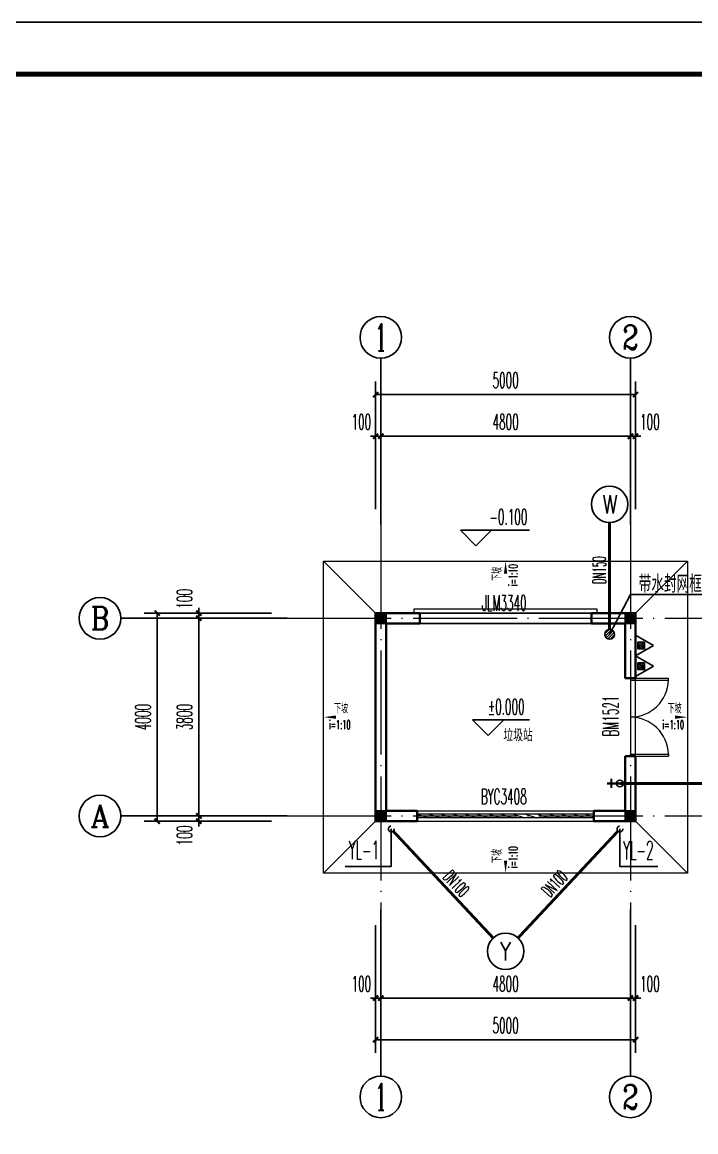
# Model space of a CAD drawing. Extents: x 806433 to 916184, y 471594 to 628865.
# Drawn here: x 849428 to 862385, y 525258 to 546587 of the extents above; entities that cross this region are included whole.
import ezdxf
from ezdxf.enums import TextEntityAlignment as Align

# ---------------------------------------------------------------- set-up
doc = ezdxf.new("R2010")
doc.units = 0
doc.header["$LTSCALE"] = 1000
doc.header["$MEASUREMENT"] = 0
doc.linetypes.add('DASH', pattern=[0.35, 0.25, -0.1])
doc.linetypes.add('DOTE', pattern=[2.42, 2, -0.2, 0.02, -0.2])
for name, color, linetype in [('AXIS', 3, 'Continuous'), ('AXIS_TEXT', 4, 'Continuous'), ('DIM_ELEV', 3, 'Continuous'), ('DIM_SYMB', 3, 'Continuous'), ('DIM_不分区给水', 3, 'Continuous'), ('DIM_雨水', 4, 'Continuous'), ('EQUIP_不分区给水', 7, 'Continuous'), ('EQUIP_地漏', 7, 'Continuous'), ('EQUIP_消防', 7, 'Continuous'), ('PIPE-不分区给水', 3, 'TG_J'), ('PIPE-废水', 31, 'TG_F'), ('PIPE-雨水', 4, 'TG_Y'), ('PUB_TEXT', 4, 'Continuous'), ('TEXT_废水', 7, 'Continuous'), ('TEXT_污水', 7, 'Continuous'), ('TEXT_雨水', 7, 'Continuous'), ('VPIPE-雨水', 4, 'DASH'), ('WELL_污水', 2, 'Continuous'), ('WELL_雨水', 4, 'Continuous'), ('图框', 140, 'Continuous'), ('看线', 251, 'Continuous')]:
    doc.layers.add(name, color=color, linetype=linetype)
for name, color, linetype, lineweight in [('DOTE', 19, 'DOTE', 9), ('STAIR', 2, 'Continuous', 18), ('WALL', 9, 'Continuous', 40), ('WINDOW', 144, 'Continuous', 15), ('WINDOW_TEXT', 4, 'Continuous', 25)]:
    doc.layers.add(name, color=color, linetype=linetype, lineweight=lineweight)
doc.styles.add('_TCH_AXIS', font='COMPLEX', dxfattribs={"bigfont": 'GBCBIG'})
doc.styles.add('_TCH_DIM', font='SIMPLEX.shx', dxfattribs={"width": 0.7, "bigfont": 'GBCBIG.shx'})
doc.styles.add('_TCH_DIM_T3', font='SIMPLEX.shx', dxfattribs={"width": 0.494118, "bigfont": 'GBCBIG.shx'})
doc.styles.add('_TCH_WINDOW', font='SIMPLEX.shx', dxfattribs={"width": 0.7, "height": 3.5, "bigfont": 'GBCBIG.shx'})
doc.styles.add('_TWT_PIPEDN', font='SIMPLEX.shx', dxfattribs={"width": 0.6, "oblique": 10, "height": 3, "bigfont": 'HZTXT.shx'})
doc.styles.add('_TWT_SERIAL', font='simplex.shx', dxfattribs={"width": 0.6, "oblique": 10, "height": 3.5, "bigfont": 'aadri.shx'})
doc.styles.add('_TWT_WELL', font='SIMPLEX', dxfattribs={"width": 0.8, "height": 3.5, "bigfont": 'HZTXT'})
doc.styles.add('COMPLEX', font='COMPLEX')
doc.styles.get("Standard").update_dxf_attribs({"font": 'gbenor.shx', "bigfont": 'gbcbig.shx'})
doc.styles.add('TG_LINETYPE', font='SIMPLEX', dxfattribs={"width": 0.8, "height": 3, "bigfont": 'HZTXT'})
doc.linetypes.add('TG_F', pattern='A,2,-0.3,["F",TG_LINETYPE,S=0.1,R=0,X=-0.23,Y=-0.15],0', length=2.3)
doc.linetypes.add('TG_J', pattern='A,2,-0.3,["J",TG_LINETYPE,S=0.1,R=0,X=-0.23,Y=-0.15],0', length=2.3)
doc.linetypes.add('TG_Y', pattern='A,2,-0.229,["Y",TG_LINETYPE,S=0.1,R=0,X=-0.229,Y=-0.15],0', length=2.229)
doc.dimstyles.new('_TCH_ARCH&&100', dxfattribs={"dimtxt": 297.5, "dimasz": 100, "dimexe": 250, "dimexo": 300, "dimgap": 126.25, "dimtad": 1, "dimdec": 0, "dimzin": 0, "dimdsep": 46, "dimtxsty": '_TCH_DIM_T3', "dimblk": 'ARCHTICK', "dimcen": 0.09, "dimclrt": 4, "dimazin": 2, "dimtfac": 1, "dimtdec": 0, "dimtix": 1, "dimtmove": 2, "dimatfit": 3, "dimfxl": 0, "dimtolj": 1, "dimtzin": 0, "dimarcsym": 0})

# ---------------------------------------------------------------- blocks, each defined once
blk = doc.blocks.new('_ArchTick')
at = {"color": 0, "linetype": 'ByBlock', "const_width": 0.4}
blk.add_lwpolyline([(-0.5, -0.5), (0.5, 0.5)], dxfattribs=at)
blk = doc.blocks.new('*D59')
at = {"layer": 'AXIS', "color": 0, "lineweight": -2}
for p, q in [((856226, 537229), (856226, 538879)), ((856326, 537229), (856326, 538879)), ((856226, 538629), (856126, 538629)), ((856226, 538629), (856326, 538629)), ((856326, 538629), (856426, 538629))]:
    blk.add_line(p, q, dxfattribs=at)
at = {"layer": 'Defpoints', "color": 0}
for p in [(856326, 538629), (856226, 536929), (856326, 536929)]:
    blk.add_point(p, dxfattribs=at)
at = {"layer": 'AXIS', "color": 0, "lineweight": -2, "xscale": 100, "yscale": 100, "zscale": 100}
blk.add_blockref('_ArchTick', (856226, 538629), dxfattribs=at)
at = {"layer": 'AXIS', "color": 0, "lineweight": -2, "xscale": 100, "yscale": 100, "zscale": 100, "rotation": 180}
blk.add_blockref('_ArchTick', (856326, 538629), dxfattribs=at)
at = {"layer": 'AXIS', "color": 4, "insert": (855951, 538904), "char_height": 297.5, "attachment_point": 5, "style": '_TCH_DIM_T3'}
blk.add_mtext('\\A1;100', dxfattribs=at)
blk = doc.blocks.new('*D60')
at = {"layer": 'AXIS', "color": 0, "lineweight": -2}
for p, q in [((856326, 537229), (856326, 538879)), ((861126, 537229), (861126, 538879)), ((856326, 538629), (861126, 538629))]:
    blk.add_line(p, q, dxfattribs=at)
at = {"layer": 'Defpoints', "color": 0}
for p in [(861126, 538629), (856326, 536929), (861126, 536929)]:
    blk.add_point(p, dxfattribs=at)
at = {"layer": 'AXIS', "color": 0, "lineweight": -2, "xscale": 100, "yscale": 100, "zscale": 100, "rotation": 180}
blk.add_blockref('_ArchTick', (856326, 538629), dxfattribs=at)
at = {"layer": 'AXIS', "color": 0, "lineweight": -2, "xscale": 100, "yscale": 100, "zscale": 100}
blk.add_blockref('_ArchTick', (861126, 538629), dxfattribs=at)
at = {"layer": 'AXIS', "color": 4, "insert": (858726, 538904), "char_height": 297.5, "attachment_point": 5, "style": '_TCH_DIM_T3'}
blk.add_mtext('\\A1;4800', dxfattribs=at)
blk = doc.blocks.new('*D61')
at = {"layer": 'AXIS', "color": 0, "lineweight": -2}
for p, q in [((861126, 537229), (861126, 538879)), ((861226, 537229), (861226, 538879)), ((861126, 538629), (861026, 538629)), ((861126, 538629), (861226, 538629)), ((861226, 538629), (861326, 538629))]:
    blk.add_line(p, q, dxfattribs=at)
at = {"layer": 'Defpoints', "color": 0}
for p in [(861226, 538629), (861126, 536929), (861226, 536929)]:
    blk.add_point(p, dxfattribs=at)
at = {"layer": 'AXIS', "color": 0, "lineweight": -2, "xscale": 100, "yscale": 100, "zscale": 100}
blk.add_blockref('_ArchTick', (861126, 538629), dxfattribs=at)
at = {"layer": 'AXIS', "color": 0, "lineweight": -2, "xscale": 100, "yscale": 100, "zscale": 100, "rotation": 180}
blk.add_blockref('_ArchTick', (861226, 538629), dxfattribs=at)
at = {"layer": 'AXIS', "color": 4, "insert": (861501, 538904), "char_height": 297.5, "attachment_point": 5, "style": '_TCH_DIM_T3'}
blk.add_mtext('\\A1;100', dxfattribs=at)
blk = doc.blocks.new('*D62')
at = {"layer": 'AXIS', "color": 0, "lineweight": -2}
for p, q in [((856226, 537229), (856226, 539679)), ((861226, 537229), (861226, 539679)), ((856226, 539429), (861226, 539429))]:
    blk.add_line(p, q, dxfattribs=at)
at = {"layer": 'Defpoints', "color": 0}
for p in [(861226, 539429), (856226, 536929), (861226, 536929)]:
    blk.add_point(p, dxfattribs=at)
at = {"layer": 'AXIS', "color": 0, "lineweight": -2, "xscale": 100, "yscale": 100, "zscale": 100, "rotation": 180}
blk.add_blockref('_ArchTick', (856226, 539429), dxfattribs=at)
at = {"layer": 'AXIS', "color": 0, "lineweight": -2, "xscale": 100, "yscale": 100, "zscale": 100}
blk.add_blockref('_ArchTick', (861226, 539429), dxfattribs=at)
at = {"layer": 'AXIS', "color": 4, "insert": (858726, 539704), "char_height": 297.5, "attachment_point": 5, "style": '_TCH_DIM_T3'}
blk.add_mtext('\\A1;5000', dxfattribs=at)
blk = doc.blocks.new('*D63')
at = {"layer": 'AXIS', "color": 0, "lineweight": -2}
for p, q in [((854226, 531329), (852576, 531329)), ((852826, 531329), (852826, 531429)), ((852826, 531229), (852826, 531329)), ((854226, 531229), (852576, 531229)), ((852826, 531229), (852826, 531129))]:
    blk.add_line(p, q, dxfattribs=at)
at = {"layer": 'Defpoints', "color": 0}
for p in [(852826, 531329), (854526, 531329), (854526, 531229)]:
    blk.add_point(p, dxfattribs=at)
at = {"layer": 'AXIS', "color": 0, "lineweight": -2, "xscale": 100, "yscale": 100, "zscale": 100}
for p, rotation in [((852826, 531329), 270), ((852826, 531229), 90)]:
    blk.add_blockref('_ArchTick', p, dxfattribs=dict(at, rotation=rotation))
at = {"layer": 'AXIS', "color": 4, "insert": (852551, 530954), "char_height": 297.5, "attachment_point": 5, "rotation": 90, "style": '_TCH_DIM_T3'}
blk.add_mtext('\\A1;100', dxfattribs=at)
blk = doc.blocks.new('*D64')
at = {"layer": 'AXIS', "color": 0, "lineweight": -2}
for p, q in [((854226, 535129), (852576, 535129)), ((852826, 531329), (852826, 535129)), ((854226, 531329), (852576, 531329))]:
    blk.add_line(p, q, dxfattribs=at)
at = {"layer": 'Defpoints', "color": 0}
for p in [(852826, 535129), (854526, 535129), (854526, 531329)]:
    blk.add_point(p, dxfattribs=at)
at = {"layer": 'AXIS', "color": 0, "lineweight": -2, "xscale": 100, "yscale": 100, "zscale": 100}
for p, rotation in [((852826, 535129), 90), ((852826, 531329), 270)]:
    blk.add_blockref('_ArchTick', p, dxfattribs=dict(at, rotation=rotation))
at = {"layer": 'AXIS', "color": 4, "insert": (852551, 533229), "char_height": 297.5, "attachment_point": 5, "rotation": 90, "style": '_TCH_DIM_T3'}
blk.add_mtext('\\A1;3800', dxfattribs=at)
blk = doc.blocks.new('*D65')
at = {"layer": 'AXIS', "color": 0, "lineweight": -2}
for p, q in [((854226, 535229), (852576, 535229)), ((852826, 535229), (852826, 535329)), ((852826, 535129), (852826, 535229)), ((854226, 535129), (852576, 535129)), ((852826, 535129), (852826, 535029))]:
    blk.add_line(p, q, dxfattribs=at)
at = {"layer": 'Defpoints', "color": 0}
for p in [(852826, 535229), (854526, 535229), (854526, 535129)]:
    blk.add_point(p, dxfattribs=at)
at = {"layer": 'AXIS', "color": 0, "lineweight": -2, "xscale": 100, "yscale": 100, "zscale": 100}
for p, rotation in [((852826, 535229), 270), ((852826, 535129), 90)]:
    blk.add_blockref('_ArchTick', p, dxfattribs=dict(at, rotation=rotation))
at = {"layer": 'AXIS', "color": 4, "insert": (852551, 535504), "char_height": 297.5, "attachment_point": 5, "rotation": 90, "style": '_TCH_DIM_T3'}
blk.add_mtext('\\A1;100', dxfattribs=at)
blk = doc.blocks.new('*D66')
at = {"layer": 'AXIS', "color": 0, "lineweight": -2}
for p, q in [((854226, 535229), (851776, 535229)), ((852026, 531229), (852026, 535229)), ((854226, 531229), (851776, 531229))]:
    blk.add_line(p, q, dxfattribs=at)
at = {"layer": 'Defpoints', "color": 0}
for p in [(852026, 535229), (854526, 535229), (854526, 531229)]:
    blk.add_point(p, dxfattribs=at)
at = {"layer": 'AXIS', "color": 0, "lineweight": -2, "xscale": 100, "yscale": 100, "zscale": 100}
for p, rotation in [((852026, 535229), 90), ((852026, 531229), 270)]:
    blk.add_blockref('_ArchTick', p, dxfattribs=dict(at, rotation=rotation))
at = {"layer": 'AXIS', "color": 4, "insert": (851751, 533229), "char_height": 297.5, "attachment_point": 5, "rotation": 90, "style": '_TCH_DIM_T3'}
blk.add_mtext('\\A1;4000', dxfattribs=at)
blk = doc.blocks.new('*D67')
at = {"layer": 'AXIS', "color": 0, "lineweight": -2}
for p, q in [((856226, 529229), (856226, 527579)), ((856326, 529229), (856326, 527579)), ((856226, 527829), (856126, 527829)), ((856226, 527829), (856326, 527829)), ((856326, 527829), (856426, 527829))]:
    blk.add_line(p, q, dxfattribs=at)
at = {"layer": 'Defpoints', "color": 0}
for p in [(856226, 529529), (856326, 529529), (856326, 527829)]:
    blk.add_point(p, dxfattribs=at)
at = {"layer": 'AXIS', "color": 0, "lineweight": -2, "xscale": 100, "yscale": 100, "zscale": 100}
blk.add_blockref('_ArchTick', (856226, 527829), dxfattribs=at)
at = {"layer": 'AXIS', "color": 0, "lineweight": -2, "xscale": 100, "yscale": 100, "zscale": 100, "rotation": 180}
blk.add_blockref('_ArchTick', (856326, 527829), dxfattribs=at)
at = {"layer": 'AXIS', "color": 4, "insert": (855951, 528104), "char_height": 297.5, "attachment_point": 5, "style": '_TCH_DIM_T3'}
blk.add_mtext('\\A1;100', dxfattribs=at)
blk = doc.blocks.new('*D68')
at = {"layer": 'AXIS', "color": 0, "lineweight": -2}
for p, q in [((856326, 529229), (856326, 527579)), ((861126, 529229), (861126, 527579)), ((856326, 527829), (861126, 527829))]:
    blk.add_line(p, q, dxfattribs=at)
at = {"layer": 'Defpoints', "color": 0}
for p in [(856326, 529529), (861126, 529529), (861126, 527829)]:
    blk.add_point(p, dxfattribs=at)
at = {"layer": 'AXIS', "color": 0, "lineweight": -2, "xscale": 100, "yscale": 100, "zscale": 100, "rotation": 180}
blk.add_blockref('_ArchTick', (856326, 527829), dxfattribs=at)
at = {"layer": 'AXIS', "color": 0, "lineweight": -2, "xscale": 100, "yscale": 100, "zscale": 100}
blk.add_blockref('_ArchTick', (861126, 527829), dxfattribs=at)
at = {"layer": 'AXIS', "color": 4, "insert": (858726, 528104), "char_height": 297.5, "attachment_point": 5, "style": '_TCH_DIM_T3'}
blk.add_mtext('\\A1;4800', dxfattribs=at)
blk = doc.blocks.new('*D69')
at = {"layer": 'AXIS', "color": 0, "lineweight": -2}
for p, q in [((861126, 529229), (861126, 527579)), ((861226, 529229), (861226, 527579)), ((861126, 527829), (861026, 527829)), ((861126, 527829), (861226, 527829)), ((861226, 527829), (861326, 527829))]:
    blk.add_line(p, q, dxfattribs=at)
at = {"layer": 'Defpoints', "color": 0}
for p in [(861126, 529529), (861226, 529529), (861226, 527829)]:
    blk.add_point(p, dxfattribs=at)
at = {"layer": 'AXIS', "color": 0, "lineweight": -2, "xscale": 100, "yscale": 100, "zscale": 100}
blk.add_blockref('_ArchTick', (861126, 527829), dxfattribs=at)
at = {"layer": 'AXIS', "color": 0, "lineweight": -2, "xscale": 100, "yscale": 100, "zscale": 100, "rotation": 180}
blk.add_blockref('_ArchTick', (861226, 527829), dxfattribs=at)
at = {"layer": 'AXIS', "color": 4, "insert": (861501, 528104), "char_height": 297.5, "attachment_point": 5, "style": '_TCH_DIM_T3'}
blk.add_mtext('\\A1;100', dxfattribs=at)
blk = doc.blocks.new('*D70')
at = {"layer": 'AXIS', "color": 0, "lineweight": -2}
for p, q in [((856226, 529229), (856226, 526779)), ((861226, 529229), (861226, 526779)), ((856226, 527029), (861226, 527029))]:
    blk.add_line(p, q, dxfattribs=at)
at = {"layer": 'Defpoints', "color": 0}
for p in [(856226, 529529), (861226, 529529), (861226, 527029)]:
    blk.add_point(p, dxfattribs=at)
at = {"layer": 'AXIS', "color": 0, "lineweight": -2, "xscale": 100, "yscale": 100, "zscale": 100, "rotation": 180}
blk.add_blockref('_ArchTick', (856226, 527029), dxfattribs=at)
at = {"layer": 'AXIS', "color": 0, "lineweight": -2, "xscale": 100, "yscale": 100, "zscale": 100}
blk.add_blockref('_ArchTick', (861226, 527029), dxfattribs=at)
at = {"layer": 'AXIS', "color": 4, "insert": (858726, 527304), "char_height": 297.5, "attachment_point": 5, "style": '_TCH_DIM_T3'}
blk.add_mtext('\\A1;5000', dxfattribs=at)
blk = doc.blocks.new('$DorLib2D$00000002')
for p, q in [((-0.5, 0), (-0.5, 0.4875)), ((-0.475, 0.4875), (-0.5, 0.4875)), ((-0.475, 0), (-0.475, 0.4875)), ((0.475, 0), (0.475, 0.4875)), ((0.475, 0.4875), (0.5, 0.4875)), ((0.5, 0), (0.5, 0.4875)), ((-0.5, 0), (-0.475, 0)), ((0.5, 0), (0.475, 0))]:
    blk.add_line(p, q)
at = {"lineweight": 13}
for centre, start, end in [((-0.4875, 0), 0, 88.53072), ((0.4875, 0), 91.46928, 180)]:
    blk.add_arc(centre, 0.4875, start, end, dxfattribs=at)
blk = doc.blocks.new('$DorLib2D$00000126')
at = {"color": 0, "linetype": 'Continuous'}
for p, q in [((-0.532, 0.5), (-0.532, 0.9)), ((0.532, 0.9), (0.532, 0.5))]:
    blk.add_line(p, q, dxfattribs=at)
at = {"color": 0, "linetype": 'DASH'}
for p, q in [((-0.532, 0.9), (0.532, 0.9)), ((-0.532, 0.5), (0.532, 0.5))]:
    blk.add_line(p, q, dxfattribs=at)
blk = doc.blocks.new('$WINLIB2D$00000039')
at = {"color": 0}
for points in [[(-0.5, 0.5), (-0.5, -0.5)], [(0.5, 0.5), (-0.5, 0.5)], [(0.5, -0.5), (0.5, 0.5)], [(-0.5, 0.1667), (0.5, 0.1667)], [(-0.3839, -0.1667), (-0.448, 0.1667)], [(-0.3159, -0.1667), (-0.38, 0.1667)], [(-0.2479, -0.1667), (-0.312, 0.1667)], [(-0.1799, -0.1667), (-0.244, 0.1667)], [(-0.1119, -0.1667), (-0.176, 0.1667)], [(-0.0439, -0.1667), (-0.108, 0.1667)], [(0.0241, -0.1667), (-0.04, 0.1667)], [(0.0921, -0.1667), (0.028, 0.1667)], [(0.16, -0.1667), (0.0959, 0.1667)], [(0.228, -0.1667), (0.1639, 0.1667)], [(0.296, -0.1667), (0.2319, 0.1667)], [(0.364, -0.1667), (0.2999, 0.1667)], [(0.432, -0.1667), (0.3679, 0.1667)], [(0.5, -0.1667), (0.4359, 0.1667)], [(-0.4519, -0.1667), (-0.5, 0.0836)], [(-0.5, -0.1667), (0.5, -0.1667)], [(0.5, -0.5), (-0.5, -0.5)]]:
    blk.add_lwpolyline(points, dxfattribs=at)
blk = doc.blocks.new('_AXISO')
blk.add_circle((0, 0), 0.5)
at = {"layer": 'AXIS_TEXT', "style": 'COMPLEX', "width": 1.041667}
blk.add_attdef('A', text='', height=0.56, dxfattribs=at).set_placement((-0.25, -0.28), (0.25, -0.28), align=Align.FIT)
blk = doc.blocks.new('$TWTSYS$00000187')
blk.add_circle((0, 0, 0), 0.5)
blk = doc.blocks.new('$ATTACHMENT$00000214')
h = blk.add_hatch()
h.set_pattern_fill('ANSI31', color=256, scale=200, style=0)
h.set_pattern_definition([(45, (-38543.802, -6842.639), (-17.67767, 17.67767), [])])
h.paths.add_polyline_path([(-65, 2), (65, 2), (65, -128), (-65, -128)])
for points in [[(0, 172), (-198, -172), (198, -172)], [(-65, 2), (65, 2), (65, -128), (-65, -128)]]:
    blk.add_lwpolyline(points, close=True)
blk = doc.blocks.new('$TwtSys$00000141')
for p, q in [((-94, 8), (-10, 92)), ((-94, 8), (-10, 92)), ((-87, -35), (35, 87)), ((-87, -35), (35, 87)), ((-66, -66), (66, 66)), ((-66, -66), (66, 66)), ((-32, -87), (88, 33)), ((-32, -87), (88, 33)), ((11, -92), (92, -11)), ((11, -92), (92, -11))]:
    blk.add_line(p, q)
blk.add_circle((0, 0), 94)
blk.add_circle((0, 0), 94)
blk = doc.blocks.new('$TwtSys$00000575')
at = {"const_width": 40}
for points in [[(0, 0), (0, -250)], [(-90, -166), (90, -166)]]:
    blk.add_lwpolyline(points, dxfattribs=at)

msp = doc.modelspace()

# ---------------------------------------------------------------- hatches: boundary and pattern name
h = msp.add_hatch()
h.set_pattern_fill('ANSI32', color=8, scale=5)
h.set_pattern_definition([(45, (178421.64, 15633.433), (-16.8379802, 16.8379802), []), (45, (178432.866, 15633.433), (-16.8379802, 16.8379802), [])])
h.paths.add_polyline_path([(856225.7, 535228.8), (856425.7, 535228.8), (856425.7, 535028.8), (856225.7, 535028.8)])
h = msp.add_hatch()
h.set_pattern_fill('ANSI32', color=8, scale=5)
h.set_pattern_definition([(45, (183221.64, 15633.433), (-16.8379802, 16.8379802), []), (45, (183232.866, 15633.433), (-16.8379802, 16.8379802), [])])
h.paths.add_polyline_path([(861025.7, 535228.8), (861225.7, 535228.8), (861225.7, 535028.8), (861025.7, 535028.8)])
h = msp.add_hatch()
h.set_pattern_fill('ANSI32', color=8, scale=5)
h.set_pattern_definition([(45, (178421.64, 11833.433), (-16.8379802, 16.8379802), []), (45, (178432.866, 11833.433), (-16.8379802, 16.8379802), [])])
h.paths.add_polyline_path([(856225.7, 531428.8), (856425.7, 531428.8), (856425.7, 531228.8), (856225.7, 531228.8)])
h = msp.add_hatch()
h.set_pattern_fill('ANSI32', color=8, scale=5)
h.set_pattern_definition([(45, (183221.64, 11833.433), (-16.8379802, 16.8379802), []), (45, (183232.866, 11833.433), (-16.8379802, 16.8379802), [])])
h.paths.add_polyline_path([(861025.7, 531428.8), (861225.7, 531428.8), (861225.7, 531228.8), (861025.7, 531228.8)])

# ---------------------------------------------------------------- linework, layer by layer
at = {"color": 8}
for points in [[(856225.7, 535228.8), (856425.7, 535228.8), (856425.7, 535028.8), (856225.7, 535028.8)], [(856233.7, 535220.8), (856417.7, 535220.8), (856417.7, 535036.8), (856233.7, 535036.8)], [(861025.7, 535228.8), (861225.7, 535228.8), (861225.7, 535028.8), (861025.7, 535028.8)], [(861033.7, 535220.8), (861217.7, 535220.8), (861217.7, 535036.8), (861033.7, 535036.8)], [(856225.7, 531428.8), (856425.7, 531428.8), (856425.7, 531228.8), (856225.7, 531228.8)], [(856233.7, 531420.8), (856417.7, 531420.8), (856417.7, 531236.8), (856233.7, 531236.8)], [(861025.7, 531428.8), (861225.7, 531428.8), (861225.7, 531228.8), (861025.7, 531228.8)], [(861033.7, 531420.8), (861217.7, 531420.8), (861217.7, 531236.8), (861033.7, 531236.8)]]:
    msp.add_lwpolyline(points, close=True, dxfattribs=at)
at = {"layer": 'AXIS', "color": 8}
for p, q in [((856325.7, 536928.8), (856325.7, 540128.8)), ((861125.7, 536928.8), (861125.7, 540128.8)), ((854525.7, 535128.8), (851325.7, 535128.8)), ((854525.7, 531328.8), (851325.7, 531328.8)), ((856325.7, 529528.8), (856325.7, 526328.8)), ((861125.7, 529528.8), (861125.7, 526328.8))]:
    msp.add_line(p, q, dxfattribs=at)
at = {"layer": 'DIM_ELEV', "color": 8}
for p, q in [((858156, 536523.9), (857856, 536823.9)), ((857856, 536823.9), (859186.3, 536823.9)), ((858156, 536523.9), (858456, 536823.9)), ((858391.5, 532874), (858091.5, 533174)), ((858091.5, 533174), (859186.3, 533174)), ((858391.5, 532874), (858691.5, 533174))]:
    msp.add_line(p, q, dxfattribs=at)
at = {"layer": 'DIM_SYMB', "color": 8}
for points in [[(858725.7, 535651.3, 0, 0, 0), (858725.7, 536228.8, 0, 64, 0), (858725.7, 535988.8, 0, 0, 0)], [(855811.8, 533228.8, 0, 0, 0), (855225.7, 533228.8, 0, 64, 0), (855465.7, 533228.8, 0, 0, 0)], [(861639.6, 533228.8, 0, 0, 0), (862225.7, 533228.8, 0, 64, 0), (861985.7, 533228.8, 0, 0, 0)], [(858725.7, 530806.3, 0, 0, 0), (858725.7, 530228.8, 0, 64, 0), (858725.7, 530468.8, 0, 0, 0)]]:
    msp.add_lwpolyline(points, format="xyseb", dxfattribs=at)
at = {"layer": 'DIM_不分区给水'}
for p, q in [((860725.7, 534820.4), (861125.7, 535583.9)), ((861125.7, 535583.9), (863024, 535583.9))]:
    msp.add_line(p, q, dxfattribs=at)
at = {"layer": 'DIM_雨水', "color": 1}
for p, q in [((856526.4, 531078.8), (856526.4, 530358.3)), ((860926, 531078.8), (860926, 530355)), ((856526.4, 530358.3), (855641.2, 530358.3)), ((860926, 530355), (861655.6, 530355))]:
    msp.add_line(p, q, dxfattribs=at)
at = {"layer": 'DOTE', "color": 169}
for points in [[(856325.7, 536928.8), (856325.7, 529528.8)], [(861125.7, 536928.8), (861125.7, 529528.8)], [(854525.7, 535128.8), (862925.7, 535128.8)], [(854525.7, 531328.8), (862925.7, 531328.8)]]:
    msp.add_lwpolyline(points, dxfattribs=at)
at = {"layer": 'PIPE-不分区给水', "const_width": 55}
msp.add_lwpolyline([(860925.7, 531953.8), (864525.7, 531953.8)], dxfattribs=at)
at = {"layer": 'PIPE-废水', "const_width": 55}
msp.add_lwpolyline([(860725.7, 534914.4), (860725.7, 536970.4)], dxfattribs=at)
at = {"layer": 'PIPE-雨水', "const_width": 55}
for points in [[(858486.5, 528984.3), (856562.8, 531038.9)], [(858964.9, 528984.3), (860888.4, 531038.7)]]:
    msp.add_lwpolyline(points, dxfattribs=at)
at = {"layer": 'STAIR', "color": 8}
msp.add_lwpolyline([(855225.7, 536228.8), (862225.7, 536228.8), (862225.7, 530228.8), (855225.7, 530228.8)], close=True, dxfattribs=at)
for points in [[(856225.7, 535228.8), (855225.7, 536228.8)], [(861225.7, 535228.8), (862225.7, 536228.8)], [(855225.7, 530228.8), (856225.7, 531228.8)], [(862225.7, 530228.8), (861225.7, 531228.8)]]:
    msp.add_lwpolyline(points, dxfattribs=at)
at = {"layer": 'VPIPE-雨水'}
for centre in [(856526.4, 531078.8), (860926, 531078.8)]:
    msp.add_circle(centre, 55, dxfattribs=at)
at = {"layer": 'WALL', "color": 8}
for p, q in [((856225.7, 535228.8), (856225.7, 531228.8)), ((857075.7, 535228.8), (856225.7, 535228.8)), ((857075.7, 535028.8), (857075.7, 535228.8)), ((861225.7, 535228.8), (860375.7, 535228.8)), ((860375.7, 535228.8), (860375.7, 535028.8)), ((861225.7, 533978.8), (861225.7, 535228.8)), ((856425.7, 535028.8), (856425.7, 531428.8)), ((856425.7, 535028.8), (857075.7, 535028.8)), ((860375.7, 535028.8), (861025.7, 535028.8)), ((861025.7, 535028.8), (861025.7, 533978.8)), ((861025.7, 533978.8), (861225.7, 533978.8)), ((861225.7, 532478.8), (861025.7, 532478.8)), ((861025.7, 532478.8), (861025.7, 531428.8)), ((861225.7, 531228.8), (861225.7, 532478.8)), ((857025.7, 531428.8), (856425.7, 531428.8)), ((857025.7, 531228.8), (857025.7, 531428.8)), ((861025.7, 531428.8), (860425.7, 531428.8)), ((860425.7, 531428.8), (860425.7, 531228.8)), ((856225.7, 531228.8), (857025.7, 531228.8)), ((860425.7, 531228.8), (861225.7, 531228.8))]:
    msp.add_line(p, q, dxfattribs=at)
at = {"layer": 'WINDOW', "color": 8}
for p, q in [((860375.7, 535228.8), (857075.7, 535228.8)), ((861225.7, 532478.8), (861225.7, 533978.8))]:
    msp.add_line(p, q, dxfattribs=at)
at = {"layer": '图框'}
msp.add_lwpolyline([(832868.9, 504586.9), (892268.9, 504586.9), (892268.9, 546586.9), (832868.9, 546586.9)], close=True, dxfattribs=at)
at = {"layer": '图框', "const_width": 100}
msp.add_lwpolyline([(835368.9, 505586.9), (891268.9, 505586.9), (891268.9, 545586.9), (835368.9, 545586.9)], close=True, dxfattribs=at)
at = {"layer": '看线', "color": 8}
msp.add_lwpolyline([(856425.7, 535028.8), (861025.7, 535028.8)], dxfattribs=at)
at = {"layer": '看线'}
msp.add_circle((860925.7, 531953.8), 64.8, dxfattribs=at)

# ---------------------------------------------------------------- block references
at = {"layer": 'AXIS', "color": 8}
ref = msp.add_blockref('_AXISO', (856325.7, 540528.8), dxfattribs=dict(at, xscale=800, yscale=800, zscale=800))
ref.add_attrib('A', '1', dxfattribs={"layer": 'AXIS_TEXT', "color": 8, "height": 514.7, "style": '_TCH_AXIS'}).set_placement((856215.4, 540271.4), (856436, 540271.4), align=Align.FIT)
ref = msp.add_blockref('_AXISO', (861125.7, 540528.8), dxfattribs=dict(at, xscale=800, yscale=800, zscale=800))
ref.add_attrib('A', '2', dxfattribs={"layer": 'AXIS_TEXT', "color": 8, "height": 465.9, "style": '_TCH_AXIS'}).set_placement((860970.4, 540295.8), (861281, 540295.8), align=Align.FIT)
ref = msp.add_blockref('_AXISO', (850925.7, 535128.8), dxfattribs=dict(at, xscale=800, yscale=800, zscale=800))
ref.add_attrib('A', 'B', dxfattribs={"layer": 'AXIS_TEXT', "color": 8, "height": 435.3, "style": '_TCH_AXIS'}).set_placement((850749.5, 534911.2), (851101.9, 534911.2), align=Align.FIT)
ref = msp.add_blockref('_AXISO', (850925.7, 531328.8), dxfattribs=dict(at, xscale=800, yscale=800, zscale=800))
ref.add_attrib('A', 'A', dxfattribs={"layer": 'AXIS_TEXT', "color": 8, "height": 425.2, "style": '_TCH_AXIS'}).set_placement((850743.5, 531116.2), (851107.9, 531116.2), align=Align.FIT)
ref = msp.add_blockref('_AXISO', (856325.7, 525928.8), dxfattribs=dict(at, xscale=800, yscale=800, zscale=800))
ref.add_attrib('A', '1', dxfattribs={"layer": 'AXIS_TEXT', "color": 8, "height": 514.7, "style": '_TCH_AXIS'}).set_placement((856215.4, 525671.4), (856436, 525671.4), align=Align.FIT)
ref = msp.add_blockref('_AXISO', (861125.7, 525928.8), dxfattribs=dict(at, xscale=800, yscale=800, zscale=800))
ref.add_attrib('A', '2', dxfattribs={"layer": 'AXIS_TEXT', "color": 8, "height": 465.9, "style": '_TCH_AXIS'}).set_placement((860970.4, 525695.8), (861281, 525695.8), align=Align.FIT)
at = {"layer": 'EQUIP_不分区给水', "rotation": 270}
msp.add_blockref('$TwtSys$00000575', (860925.7, 531953.8), dxfattribs=at)
at = {"layer": 'EQUIP_地漏'}
msp.add_blockref('$TwtSys$00000141', (860725.7, 534820.4), dxfattribs=at)
at = {"layer": 'EQUIP_消防', "rotation": 270}
for p in [(861397.5, 534603.7), (861397.5, 534206.9)]:
    msp.add_blockref('$ATTACHMENT$00000214', p, dxfattribs=at)
at = {"layer": 'WELL_污水', "xscale": 700, "yscale": 700, "zscale": 700, "rotation": 90}
msp.add_blockref('$TWTSYS$00000187', (860725.7, 537320.4), dxfattribs=at)
at = {"layer": 'WELL_雨水', "xscale": 700, "yscale": 700, "zscale": 700, "rotation": 90}
msp.add_blockref('$TWTSYS$00000187', (858725.7, 528728.8), dxfattribs=at)
at = {"layer": 'WINDOW', "color": 8}
ref = msp.add_blockref('$DorLib2D$00000126', (858725.7, 535128.8), dxfattribs=dict(at, xscale=-3300, yscale=-200, zscale=-3300, rotation=180))
ref.add_attrib('A', 'JLM3340', (858267.2, 535274.9), dxfattribs={"layer": 'WINDOW_TEXT', "color": 8, "height": 297.5, "style": '_TCH_WINDOW', "width": 0.494118})
ref = msp.add_blockref('$DorLib2D$00000002', (861125.7, 533228.8), dxfattribs=dict(at, xscale=-1500, yscale=-1500, zscale=-1500, rotation=90))
ref.add_attrib('A', 'BM1521', (860894.6, 532857.8), dxfattribs={"layer": 'WINDOW_TEXT', "color": 8, "height": 297.5, "rotation": 90, "style": '_TCH_WINDOW', "width": 0.494118})
ref = msp.add_blockref('$WINLIB2D$00000039', (858725.7, 531328.8), dxfattribs=dict(at, xscale=-3400, yscale=-200, zscale=-3400))
ref.add_attrib('A', 'BYC3408', (858249.7, 531555), dxfattribs={"layer": 'WINDOW_TEXT', "color": 8, "height": 297.5, "style": '_TCH_WINDOW', "width": 0.494118})

# ---------------------------------------------------------------- texts
at = {"layer": 'DIM_ELEV', "color": 7, "style": '_TCH_DIM', "width": 0.494118}
for s, p in [('-0.100', (858414.3, 536928.9)), ('%%P0.000', (858386.3, 533279))]:
    msp.add_text(s, height=297.5, dxfattribs=at).set_placement(p)
at = {"layer": 'DIM_SYMB', "color": 7, "style": '_TCH_DIM'}
for s, height, width, p in [('下坡', 192.91, 0.7, (858653, 535848.4)), ('i=1:10', 170, 0.494118, (858955.7, 535750)), ('i=1:10', 170, 0.494118, (858955.7, 530327.6)), ('下坡', 192.91, 0.7, (858653, 530426))]:
    msp.add_text(s, height=height, rotation=90, dxfattribs=dict(at, width=width)).set_placement(p)
for s, height, width, p in [('下坡', 192.91, 0.7, (855427.2, 533301.6)), ('下坡', 192.91, 0.7, (861841.1, 533301.6)), ('i=1:10', 170, 0.494118, (855328.8, 532998.8)), ('i=1:10', 170, 0.494118, (861742.7, 532998.8))]:
    msp.add_text(s, height=height, dxfattribs=dict(at, width=width)).set_placement(p)
at = {"layer": 'DIM_不分区给水', "color": 7}
msp.add_text('带水封网框地漏', height=337.59, dxfattribs=at).set_placement((861285.9, 535618.9))
at = {"layer": 'DIM_雨水', "color": 7, "style": '_TWT_SERIAL', "width": 0.48}
for s, p in [('YL-1', (855711.2, 530498.3)), ('YL-2', (860989.4, 530495))]:
    msp.add_text(s, height=350, dxfattribs=at).set_placement(p)
at = {"layer": 'PUB_TEXT', "color": 8}
msp.add_text('垃圾站', height=236.31, dxfattribs=at).set_placement((858682.5, 532762.3))
at = {"layer": 'TEXT_废水', "style": '_TWT_PIPEDN', "width": 0.48}
msp.add_text('DN150', height=250, rotation=90, dxfattribs=at).set_placement((860650.7, 535789.7))
at = {"layer": 'TEXT_污水', "style": '_TWT_WELL', "width": 0.8}
msp.add_text('W', height=350, dxfattribs=at).set_placement((860592.4, 537145.4))
at = {"layer": 'TEXT_雨水', "style": '_TWT_PIPEDN', "width": 0.48}
for rotation, p in [(313.11495, (857507.2, 530140)), (46.88505, (859579.3, 529750.2))]:
    msp.add_text('DN100', height=250, rotation=rotation, dxfattribs=at).set_placement(p)
at = {"layer": 'TEXT_雨水', "style": '_TWT_WELL', "width": 0.8}
msp.add_text('Y', height=350, dxfattribs=at).set_placement((858619.1, 528553.8))

# ---------------------------------------------------------------- dimensions: what is measured, and where the dimension line sits
at = {"layer": 'AXIS', "color": 8}
for p1, p2, distance, picture, middle in [((856225.7, 536928.8), (861225.7, 536928.8), 2500, '*D62', (858725.7, 539703.8)), ((856325.7, 536928.8), (861125.7, 536928.8), 1700, '*D60', (858725.7, 538903.8)), ((854525.7, 531228.8), (854525.7, 535228.8), 2500, '*D66', (851750.7, 533228.8)), ((854525.7, 531328.8), (854525.7, 535128.8), 1700, '*D64', (852550.7, 533228.8)), ((856225.7, 529528.8), (861225.7, 529528.8), -2500, '*D70', (858725.7, 527303.8)), ((856325.7, 529528.8), (861125.7, 529528.8), -1700, '*D68', (858725.7, 528103.8))]:
    dim = msp.add_aligned_dim(p1=p1, p2=p2, distance=distance, dimstyle='_TCH_ARCH&&100', dxfattribs=at)
    dim.commit()
    dim.dimension.update_dxf_attribs({"geometry": picture, "text_midpoint": middle})
for base, p1, p2, angle, picture, middle in [((856325.7, 538628.8), (856225.7, 536928.8), (856325.7, 536928.8), 0, '*D59', (855950.7, 538903.8)), ((861225.7, 538628.8), (861125.7, 536928.8), (861225.7, 536928.8), 0, '*D61', (861500.7, 538903.8)), ((852825.7, 535228.8), (854525.7, 535128.8), (854525.7, 535228.8), 90, '*D65', (852550.7, 535503.8)), ((852825.7, 531328.8), (854525.7, 531228.8), (854525.7, 531328.8), 90, '*D63', (852550.7, 530953.8)), ((856325.7, 527828.8), (856225.7, 529528.8), (856325.7, 529528.8), 0, '*D67', (855950.7, 528103.8)), ((861225.7, 527828.8), (861125.7, 529528.8), (861225.7, 529528.8), 0, '*D69', (861500.7, 528103.8))]:
    dim = msp.add_linear_dim(base=base, p1=p1, p2=p2, angle=angle, dimstyle='_TCH_ARCH&&100', dxfattribs=at)
    dim.commit()
    dim.dimension.update_dxf_attribs({"geometry": picture, "text_midpoint": middle, "dimtype": 129})

doc.saveas('drawing.dxf')
